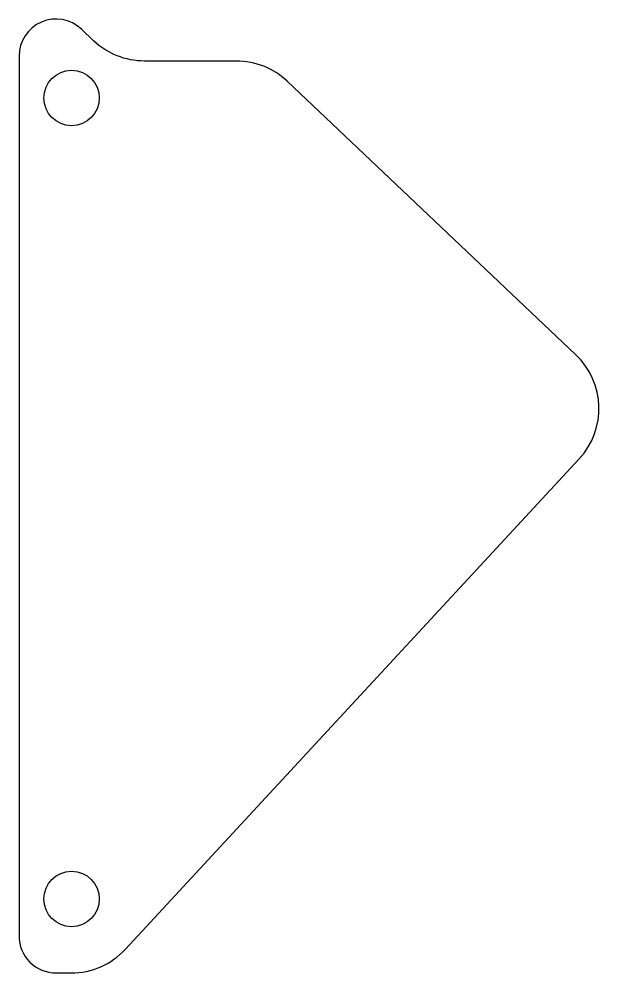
# Model space of a CAD drawing. Header units: millimetres. Extents: x -54.1 to -30.6, y -12 to 26.7.
import ezdxf

# ---------------------------------------------------------------- set-up
doc = ezdxf.new("R2010")
doc.units = ezdxf.units.MM
doc.layers.get('0').update_dxf_attribs({"linetype": 'CONTINUOUS'})

msp = doc.modelspace()

# ---------------------------------------------------------------- linework, layer by layer
msp.add_lwpolyline([(-31.384, 8.862, 0.410961), (-31.523, 13.079), (-43.244, 24.178, 0.191842), (-45.307, 25), (-49.042, 25, -0.191842), (-51.105, 25.822), (-51.601, 26.291, 0.658372), (-54.132, 25.202), (-54.132, -10.5, 0.414214), (-52.632, -12), (-52.015, -12, 0.2089), (-49.814, -11.038)], format="xyb", close=True)
for centre in [(-52, 23.5), (-52, -9)]:
    msp.add_circle(centre, 1.125)

doc.saveas('drawing.dxf')
